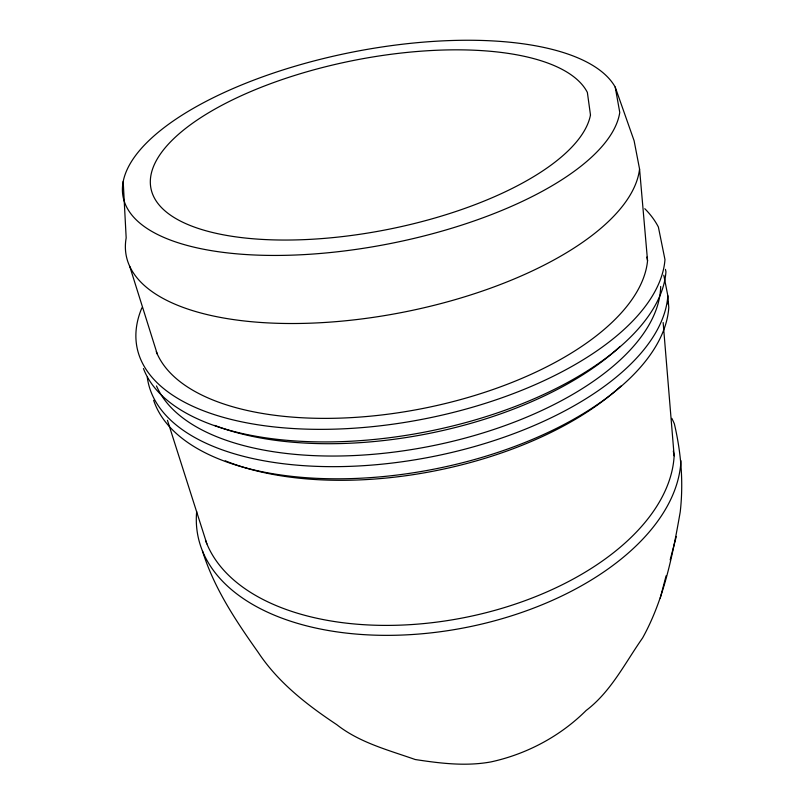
<?xml version="1.0" encoding="UTF-8"?>
<svg xmlns="http://www.w3.org/2000/svg" width="805" height="805" viewBox="0 0 805 805"><rect width="100%" height="100%" fill="white"/><g stroke="black" fill="none" stroke-linecap="round" stroke-linejoin="round"><path stroke-width="1.21" d="M202.417 550.841C213.989 588.083 235.785 620.705 258.113 652.241C278.057 682.429 306.886 704.818 336.681 724.601C359.583 742.673 388.211 750.019 415.249 759.528C440.375 763.351 465.602 766.511 490.889 761.922C526.712 754.124 560.119 736.364 586.141 710.483C611.015 691.646 624.992 662.998 642.591 637.973C664.014 599.343 672.668 555.108 680.215 512.02C683.606 482.447 681.141 452.732 674.359 423.812A245.475 142.103 -11.2 0 0 671.813 418.359M660.261 598.085L666.087 575.827M670.163 559.908L676.301 536.452M615.211 87.091L619.769 112.438A253.032 97.576 -11.2 0 1 252.378 254.903A253.032 97.576 -11.2 0 1 223.216 92.957A253.032 97.576 -11.2 0 1 615.211 87.091L634.109 140.744L639.562 169.03L647.552 260.729A251.492 117.701 -11.2 0 1 416.316 409.735A251.492 117.701 -11.2 0 1 156.261 351.634M167.45 420.301L206.875 543.858M129.746 266.415L157.247 353.969M665.453 269.363L665.946 271.798A267.23 127.019 -11.2 0 1 420.683 432.859A267.23 127.019 -11.2 0 1 143.461 368.549M663.793 275.199L667.848 295.777L668.784 307.58A263.104 130.209 -11.2 0 1 425.825 470.684A263.104 130.209 -11.2 0 1 153.634 400.296M667.677 301.905L668.12 304.169M646.888 257.057L647.552 260.729M673.322 451.062L674.147 455.831A239.799 138.078 -11.2 0 1 457.31 618.944A239.799 138.078 -11.2 0 1 205.496 540.286M663.149 322.533L674.147 455.831M123.195 181.447L126.174 237.898A261.373 109.188 -11.2 0 0 365.842 318.408A261.373 109.188 -11.2 0 0 639.562 169.03M141.901 307.792A268.629 125.892 -11.2 0 0 367.301 427.153A268.629 125.892 -11.2 0 0 664.97 259.613L658.389 227.05A268.629 125.892 -11.2 0 0 644.805 208.706M667.848 295.777A264.463 129.172 -11.2 0 1 410.963 460.45A264.463 129.172 -11.2 0 1 147.265 377.143M620.927 386.028A255.738 127.311 -11.2 0 1 225.249 460.802M680.96 460.722A245.475 142.103 -11.2 0 1 428.502 633.143A245.475 142.103 -11.2 0 1 196.672 511.567M620.142 346.412A259.723 124.242 -11.2 0 1 214.704 425.392M660.674 286.439A258.385 125.288 -11.2 0 1 430.071 446.262A258.385 125.288 -11.2 0 1 156.492 385.937M590.478 114.994L587.368 92.434A224.042 86.205 -11.2 0 0 242.496 95.181A224.042 86.205 -11.2 0 0 262.319 239.417A224.042 86.205 -11.2 0 0 590.478 114.994"/></g></svg>
